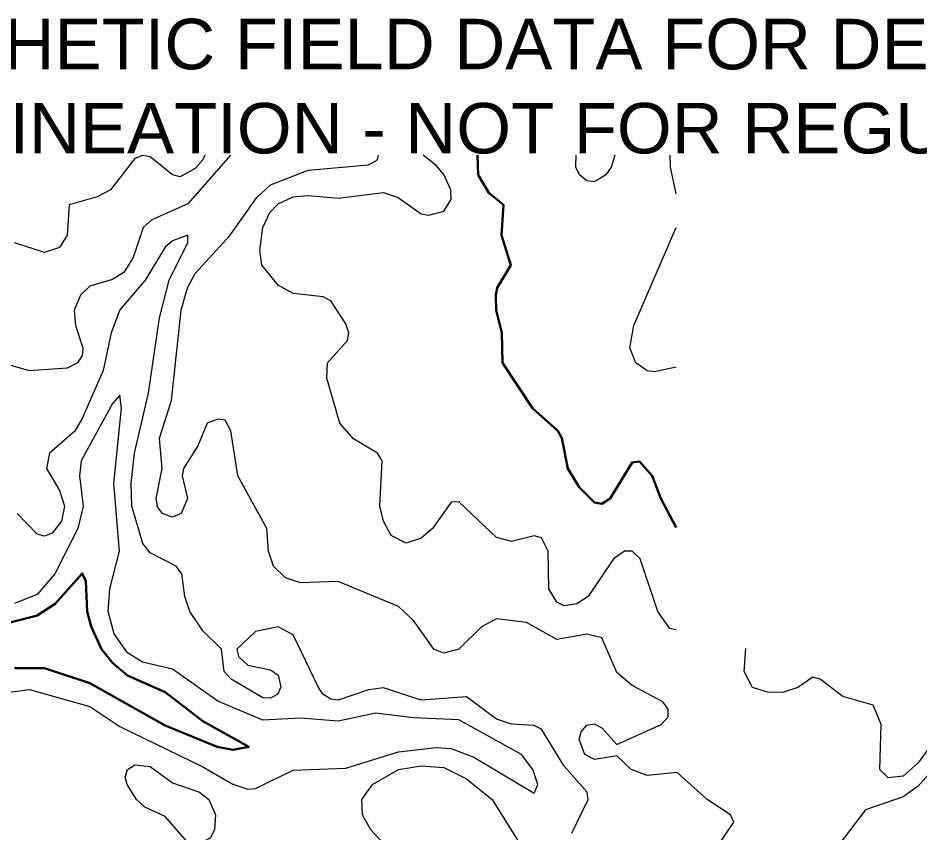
# Model space of a CAD drawing. Extents: x 6810325 to 6812275, y 1878569 to 1880689.
# Drawn here: x 6811108.4 to 6811501.3, y 1880334.1 to 1880689.2 of the extents above; entities that cross this region are included whole.
import ezdxf

# ---------------------------------------------------------------- set-up
doc = ezdxf.new("R2010")
doc.units = 21
doc.header["$LTSCALE"] = 10
doc.header["$MEASUREMENT"] = 0
for name, color, linetype, lineweight in [('ANNO-SAMPLE', 1, 'CONTINUOUS', 35), ('TOPO-CONTOUR-MAJOR', 34, 'CONTINUOUS', 30), ('TOPO-CONTOUR-MINOR', 36, 'CONTINUOUS', 13)]:
    doc.layers.add(name, color=color, linetype=linetype, lineweight=lineweight)
doc.styles.add('LABEL', font='arial.ttf')

msp = doc.modelspace()

# ---------------------------------------------------------------- linework, layer by layer
at = {"layer": 'TOPO-CONTOUR-MAJOR'}
for points, elevation in [([(6811395.11, 1880467.2), (6811388.44, 1880479.84), (6811384.64, 1880489.68), (6811379.12, 1880496.02), (6811375.84, 1880495.55), (6811366.33, 1880479.84), (6811362.71, 1880477.55), (6811359.43, 1880478.08), (6811352.87, 1880484.72), (6811347.93, 1880492.96), (6811345.31, 1880506.09), (6811343.56, 1880509.37), (6811332.54, 1880519.21), (6811319.44, 1880538.9), (6811319.08, 1880552.02), (6811316.68, 1880561.86), (6811316.44, 1880568.42), (6811317.09, 1880571.7), (6811323.04, 1880581.55), (6811319, 1880594.67), (6811319.78, 1880607.79), (6811313.5, 1880613), (6811308.84, 1880620.92), (6811308.48, 1880629.41)], 205), ([(6811106.81, 1880405.89), (6811119.93, 1880405.93), (6811139.62, 1880399.36), (6811172.42, 1880380.96), (6811195.09, 1880371.57), (6811201.95, 1880370.34), (6811208.9, 1880371.57), (6811188.83, 1880382.75), (6811172.42, 1880395.38), (6811156.02, 1880402.71), (6811149.46, 1880408.18), (6811144.76, 1880414.22), (6811140.29, 1880424.07), (6811138.44, 1880430.63), (6811137.87, 1880443.75), (6811136.34, 1880447.19), (6811124.6, 1880433.91), (6811116.65, 1880428.8), (6811100.25, 1880424.71)], 200)]:
    msp.add_lwpolyline(points, dxfattribs=dict(at, elevation=elevation))
at = {"layer": 'TOPO-CONTOUR-MINOR'}
for points, elevation in [([(6811200.87, 1880629.41), (6811182.27, 1880608.31), (6811166.59, 1880601.23), (6811162.86, 1880597.95), (6811158.59, 1880584.83), (6811154.39, 1880578.27), (6811149.46, 1880575.31), (6811139.62, 1880572.34), (6811135.52, 1880568.42), (6811132.77, 1880561.86), (6811133.34, 1880555.3), (6811136.54, 1880545.46), (6811136.28, 1880542.18), (6811134.23, 1880538.9), (6811129.77, 1880536.7), (6811113.37, 1880535.52), (6811093.68, 1880541.1)], 203), ([(6811189.74, 1880629.41), (6811188.91, 1880627.48), (6811185.55, 1880623.6), (6811178.99, 1880620.05), (6811175.71, 1880620.85), (6811165.86, 1880628.75), (6811162.58, 1880629.33), (6811159.3, 1880628.03), (6811148.6, 1880614.36), (6811142.9, 1880611.36), (6811130.69, 1880607.79), (6811129.83, 1880594.67), (6811126.49, 1880589.27), (6811119.93, 1880587.12), (6811106.81, 1880591.33)], 204), ([(6811413.51, 1880328.92), (6811420.2, 1880338.77), (6811418.7, 1880342.05), (6811408.64, 1880348.62), (6811395.52, 1880360.43), (6811382.4, 1880359.06), (6811375.52, 1880361.73), (6811369.27, 1880367.74), (6811359.43, 1880366.1), (6811355.27, 1880368.29), (6811352.84, 1880374.85), (6811353.65, 1880378.14), (6811356.15, 1880381.12), (6811359.43, 1880381.61), (6811362.71, 1880379.89), (6811369.27, 1880372.67), (6811388.55, 1880381.42), (6811391.63, 1880384.7), (6811391.61, 1880387.98), (6811389.24, 1880391.26), (6811375.84, 1880398.32), (6811369.27, 1880404), (6811362.71, 1880419.05), (6811356.15, 1880420.68), (6811343.03, 1880418.44), (6811329.9, 1880425.76), (6811316.78, 1880427.46), (6811310.22, 1880423.94), (6811300.38, 1880414.23), (6811293.82, 1880412.42), (6811289.54, 1880414.22), (6811280.69, 1880426.72), (6811274.13, 1880432.73), (6811247.88, 1880443.64), (6811231.48, 1880443.07), (6811224.92, 1880445.25), (6811219.67, 1880450.31), (6811217.5, 1880456.88), (6811216.7, 1880466.72), (6811204.12, 1880489.68), (6811201.03, 1880509.37), (6811198.67, 1880513.92), (6811195.39, 1880514.47), (6811190.79, 1880512.65), (6811186.68, 1880502.81), (6811180.42, 1880492.96), (6811179.92, 1880489.68), (6811182.19, 1880479.84), (6811179.47, 1880473.28), (6811175.71, 1880471.68), (6811171.27, 1880473.28), (6811169.14, 1880476.26), (6811168.57, 1880479.84), (6811171.12, 1880492.96), (6811170, 1880506.09), (6811175.27, 1880522.49), (6811179.4, 1880561.86), (6811182.24, 1880571.7), (6811185.55, 1880577.96), (6811200.82, 1880594.67), (6811212.37, 1880611.07), (6811218.36, 1880616.59), (6811234.76, 1880622.88), (6811261.01, 1880625.27), (6811264.99, 1880627.48), (6811265.46, 1880629.41)], 203), ([(6811395.11, 1880422.6), (6811392.24, 1880423.25), (6811387.09, 1880430.63), (6811379.36, 1880453.59), (6811375.84, 1880456.9), (6811372.56, 1880456.83), (6811367.76, 1880453.59), (6811356.77, 1880437.19), (6811351.76, 1880433.91), (6811346.31, 1880433), (6811343.03, 1880434.68), (6811339.55, 1880440.47), (6811339.37, 1880456.88), (6811336.47, 1880462.73), (6811333.19, 1880463.62), (6811323.34, 1880461.09), (6811316.78, 1880462.78), (6811300.38, 1880478.37), (6811297.1, 1880478.29), (6811288.88, 1880466.72), (6811283.97, 1880462.5), (6811277.41, 1880460.4), (6811270.85, 1880463.76), (6811267.55, 1880470), (6811265.95, 1880476.56), (6811267, 1880496.25), (6811264.89, 1880499.53), (6811254.45, 1880505.91), (6811248.54, 1880512.65), (6811242.96, 1880532.33), (6811243.14, 1880538.9), (6811251.9, 1880548.74), (6811252.4, 1880552.02), (6811251.16, 1880555.98), (6811244.6, 1880565.96), (6811241.32, 1880567.73), (6811228.2, 1880569.19), (6811221.64, 1880572.77), (6811214.59, 1880581.55), (6811213.68, 1880588.11), (6811215.05, 1880597.95), (6811218.05, 1880604.51), (6811221.64, 1880608.29), (6811228.2, 1880611.27), (6811234.76, 1880611.96), (6811247.88, 1880610.75), (6811267.57, 1880613.26), (6811273.97, 1880611.07), (6811283.97, 1880603.84), (6811287.25, 1880603.36), (6811293.82, 1880605.05), (6811297.1, 1880610.08), (6811296.84, 1880614.36), (6811293.82, 1880621), (6811290.53, 1880624.97), (6811284.92, 1880629.41)], 204), ([(6811364.36, 1880620.92), (6811359.43, 1880617.85), (6811356.15, 1880618.22), (6811352.89, 1880620.92), (6811351.41, 1880624.2), (6811351.44, 1880629.41)], 206), ([(6811368.32, 1880629.41), (6811366.75, 1880624.2), (6811364.36, 1880620.92)], 206), ([(6811395.11, 1880612.63), (6811392.66, 1880624.2), (6811392.5, 1880629.41)], 206), ([(6811349.59, 1880334.06), (6811356.73, 1880348.61), (6811356.33, 1880351.89), (6811346.31, 1880363.26), (6811336.47, 1880379.3), (6811333.19, 1880380.89), (6811323.34, 1880381.55), (6811316.78, 1880383.74), (6811303.66, 1880393.37), (6811283.97, 1880391.94), (6811267.57, 1880397.39), (6811261.01, 1880396.5), (6811247.88, 1880391.93), (6811244.6, 1880392.35), (6811241.18, 1880394.54), (6811239.15, 1880397.82), (6811228.2, 1880420.43), (6811221.64, 1880423.84), (6811211.79, 1880421.84), (6811203.65, 1880414.22), (6811204.34, 1880410.94), (6811208.51, 1880407.17), (6811218.36, 1880405.12), (6811221.64, 1880402.79), (6811222.91, 1880397.82), (6811221.6, 1880394.54), (6811218.36, 1880392.83), (6811215.08, 1880392.92), (6811201.18, 1880401.1), (6811198.12, 1880404.38), (6811197, 1880414.22), (6811188.83, 1880422.13), (6811183.27, 1880430.63), (6811180.99, 1880437.19), (6811179.68, 1880447.03), (6811177.31, 1880450.31), (6811165.86, 1880456.13), (6811162.74, 1880460.16), (6811157.98, 1880476.56), (6811157.64, 1880486.4), (6811159.08, 1880499.53), (6811165.21, 1880525.77), (6811169.98, 1880558.58), (6811174.17, 1880574.99), (6811182.3, 1880591.39), (6811182.32, 1880594.67), (6811175.71, 1880592.09), (6811172.42, 1880589.38), (6811163.74, 1880574.99), (6811152.74, 1880562.09), (6811149.01, 1880552.02), (6811145.45, 1880535.62), (6811136.34, 1880514.7), (6811133.05, 1880509.23), (6811122.08, 1880499.53), (6811120.84, 1880492.96), (6811126.49, 1880483.27), (6811128.64, 1880476.56), (6811127.28, 1880470), (6811123.21, 1880464.74), (6811119.93, 1880463.4), (6811116.65, 1880464.24), (6811108.01, 1880473.28)], 202), ([(6811395.11, 1880537.07), (6811385.68, 1880535.09), (6811382.4, 1880535.53), (6811377.53, 1880538.9), (6811374.88, 1880545.46), (6811376.58, 1880555.3), (6811395.11, 1880597.94)], 206), ([(6811103.53, 1880395.27), (6811113.37, 1880396.55), (6811139.62, 1880389.16), (6811152.74, 1880380.44), (6811188.83, 1880362.93), (6811201.95, 1880355.33), (6811208.51, 1880353.1), (6811211.79, 1880353.52), (6811228.2, 1880361.49), (6811251.16, 1880362.38), (6811274.13, 1880369.48), (6811290.53, 1880371.36), (6811297.1, 1880370.84), (6811306.94, 1880367.13), (6811333.19, 1880351.48), (6811334.87, 1880355.17), (6811332.56, 1880361.73), (6811327.68, 1880368.29), (6811300.38, 1880383.41), (6811280.69, 1880384.21), (6811264.29, 1880386.36), (6811247.88, 1880382.86), (6811231.48, 1880384.12), (6811215.08, 1880383.21), (6811195.39, 1880391.45), (6811175.71, 1880405.4), (6811162.58, 1880408.49), (6811156.02, 1880412.56), (6811150.18, 1880420.79), (6811147.58, 1880430.63), (6811148.43, 1880440.47), (6811152.53, 1880456.88), (6811150.11, 1880486.4), (6811153.5, 1880519.21), (6811152.74, 1880524.91), (6811149.46, 1880521.26), (6811135.86, 1880496.25), (6811135.14, 1880489.68), (6811136.7, 1880476.56), (6811134.36, 1880466.72), (6811124.36, 1880447.03), (6811116.65, 1880438.03), (6811106.81, 1880434.07)], 201), ([(6811537.16, 1880414.41), (6811526.75, 1880406.13), (6811513.63, 1880401.42), (6811510.35, 1880398.56), (6811509.09, 1880394.54), (6811508.92, 1880381.42), (6811505.56, 1880371.57), (6811500.51, 1880364.67), (6811493.95, 1880358.76), (6811487.38, 1880358.06), (6811483.78, 1880361.73), (6811484.41, 1880381.42), (6811480.82, 1880389.79), (6811467.7, 1880393.52), (6811457.86, 1880401.09), (6811454.58, 1880401.96), (6811448.01, 1880397.5), (6811441.45, 1880395.31), (6811434.89, 1880395.5), (6811428.33, 1880397.53), (6811424.64, 1880404.38), (6811425.47, 1880414.41)], 204), ([(6811512.67, 1880368.29), (6811500.51, 1880354.44), (6811493.95, 1880349.83), (6811477.54, 1880344.11), (6811464.42, 1880327.09)], 203), ([(6811267.57, 1880329.56), (6811262.09, 1880335.48), (6811258.41, 1880342.05), (6811258.18, 1880348.61), (6811262.71, 1880355.17), (6811274.13, 1880361.7), (6811283.97, 1880363.37), (6811293.82, 1880362.56), (6811303.66, 1880357.67), (6811314.96, 1880348.61), (6811335.45, 1880315.8)], 202)]:
    msp.add_lwpolyline(points, dxfattribs=dict(at, elevation=elevation))
at = {"layer": 'TOPO-CONTOUR-MINOR', "elevation": 202}
msp.add_lwpolyline([(6811186.39, 1880328.92), (6811182.27, 1880329.97), (6811172.42, 1880341.24), (6811163.62, 1880345.33), (6811160.03, 1880348.61), (6811155.89, 1880355.17), (6811155.08, 1880358.45), (6811156.02, 1880361.73), (6811159.3, 1880363.74), (6811165.86, 1880362.99), (6811175.71, 1880355.93), (6811187.38, 1880351.89), (6811191.5, 1880348.61), (6811194.45, 1880342.05), (6811194, 1880335.48), (6811192.11, 1880331.78)], close=True, dxfattribs=at)

# ---------------------------------------------------------------- texts
at = {"layer": 'ANNO-SAMPLE', "insert": (6811300.11, 1880659.41), "char_height": 22, "width": 1500, "attachment_point": 5, "style": 'LABEL'}
msp.add_mtext('SAMPLE - SYNTHETIC FIELD DATA FOR DEMONSTRATION\\PNOT A WETLAND DELINEATION - NOT FOR REGULATORY SUBMITTAL', dxfattribs=at)

doc.saveas('drawing.dxf')
